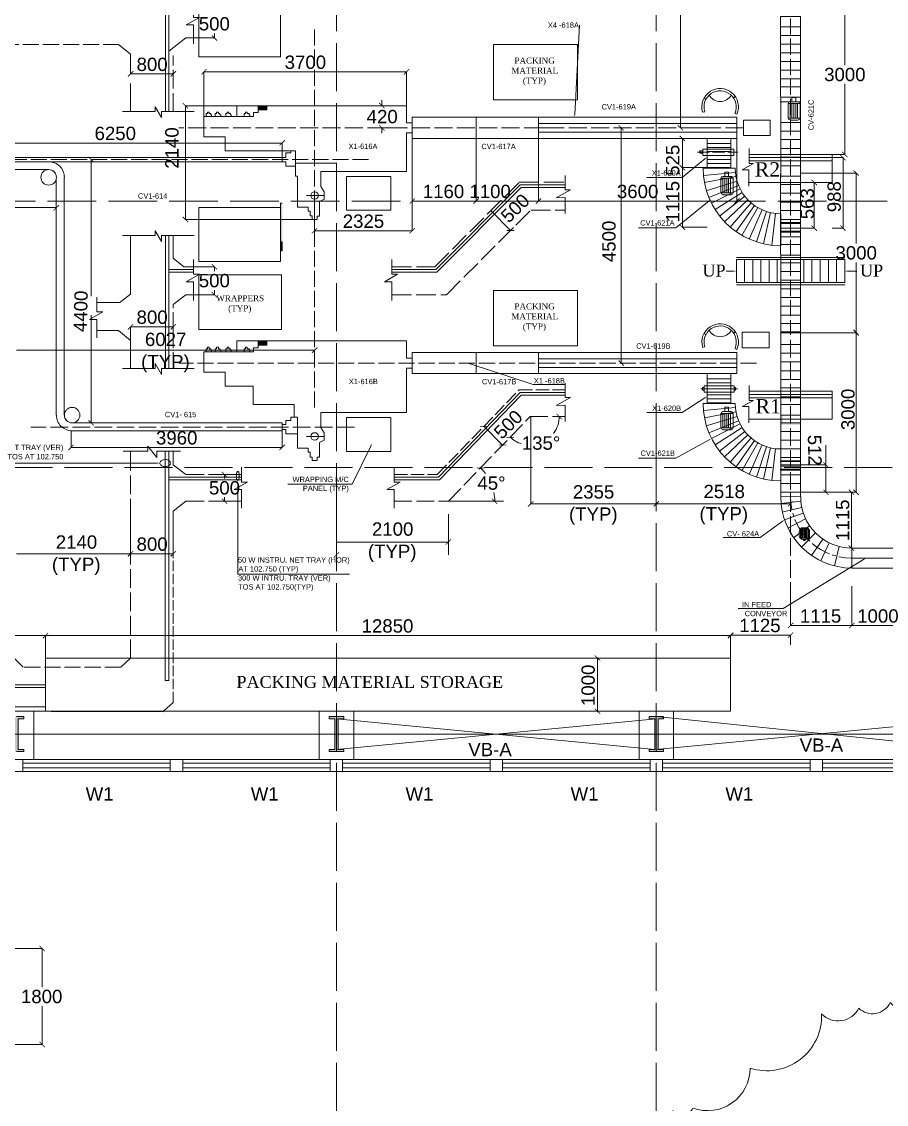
# Model space of a CAD drawing. Header units: inches. Extents: x 2602 to 127694, y 109 to 91908.
# Drawn here: x 49403 to 65623, y 19728 to 40038 of the extents above; entities that cross this region are included whole.
import ezdxf

# ---------------------------------------------------------------- set-up
doc = ezdxf.new("R2010")
doc.units = ezdxf.units.IN
doc.header["$MEASUREMENT"] = 0
doc.linetypes.add('PDF_IMPORT', pattern=[1, 0.8, -0.2])
doc.layers.add('PDF_Geometry', color=7, linetype='Continuous')
doc.layers.add('PDF_Solid Fills', color=7, linetype='Continuous', true_color=0x724639)
doc.layers.add('PDF_Text', color=230, linetype='Continuous', true_color=0xff007f)
doc.styles.add('PDF Arial', font='arial.ttf')
doc.styles.add('PDF Times New Roman', font='times.ttf')

msp = doc.modelspace()

# ---------------------------------------------------------------- hatches: boundary and pattern name
at = {"layer": 'PDF_Solid Fills', "true_color": 0x00b8b8, "transparency": 33554559}
for points in [[(52972, 39789), (52963, 39780), (53064, 39678), (53074, 39691)], [(51503, 39104), (51493, 39117), (51391, 39015), (51404, 39005)], [(52192, 39015), (52205, 39005), (52303, 39104), (52293, 39117)], [(52877, 39143), (52867, 39153), (52769, 39051), (52779, 39042)], [(56567, 39051), (56581, 39042), (56679, 39143), (56669, 39153)], [(52520, 38408), (52530, 38418), (52431, 38517), (52418, 38507)], [(56118, 38517), (56105, 38507), (56207, 38408), (56216, 38418)], [(56207, 37992), (56216, 38002), (56118, 38100), (56105, 38090)], [(60694, 37992), (60704, 38002), (60605, 38100), (60595, 38090)], [(61717, 38100), (61704, 38090), (61806, 37992), (61816, 38002)], [(54235, 37720), (54245, 37710), (54347, 37808), (54334, 37818)], [(61842, 37792), (61852, 37802), (61750, 37903), (61740, 37890)], [(64801, 37602), (64787, 37592), (64889, 37493), (64899, 37503)], [(50755, 37395), (50765, 37405), (50666, 37506), (50653, 37497)], [(64853, 37431), (64863, 37441), (64765, 37542), (64755, 37533)], [(61740, 37342), (61839, 37244), (61840, 37245), (61842, 37244), (61852, 37254), (61750, 37352)], [(65099, 37146), (65112, 37155), (65011, 37254), (65001, 37244)], [(64315, 36965), (64325, 36978), (64223, 37077), (64213, 37067)], [(49997, 36503), (50007, 36493), (50109, 36591), (50099, 36601)], [(56784, 36719), (56774, 36729), (56676, 36631), (56685, 36617)], [(57883, 36617), (57984, 36719), (57971, 36729), (57873, 36631)], [(59054, 36617), (59152, 36719), (59142, 36729), (59041, 36631)], [(62764, 36631), (62773, 36617), (62875, 36719), (62862, 36729)], [(52431, 36385), (52418, 36371), (52520, 36273), (52530, 36283)], [(54954, 36162), (54944, 36171), (54842, 36073), (54855, 36063)], [(56676, 36073), (56685, 36063), (56784, 36162), (56774, 36171)], [(61750, 36237), (61740, 36227), (61839, 36129), (61852, 36139)], [(64223, 36221), (64213, 36211), (64315, 36109), (64325, 36122)], [(64765, 36221), (64755, 36211), (64853, 36109), (64863, 36122)], [(58503, 36129), (58503, 36112), (58644, 36112), (58644, 36129)], [(54291, 35906), (54261, 35906), (54261, 35742), (54291, 35742)], [(53064, 35384), (53074, 35397), (52972, 35496), (52963, 35486)], [(52972, 34971), (52963, 34961), (53064, 34859), (53074, 34869)], [(51503, 34361), (51493, 34371), (51391, 34269), (51404, 34259)], [(52192, 34269), (52205, 34259), (52303, 34361), (52293, 34371)], [(65099, 34154), (65112, 34164), (65011, 34266), (65001, 34256)], [(65011, 34256), (65001, 34246), (65099, 34144), (65112, 34154)], [(54842, 33829), (54855, 33820), (54954, 33918), (54944, 33931)], [(60605, 33688), (60595, 33678), (60694, 33580), (60704, 33590)], [(50666, 32566), (50653, 32553), (50755, 32455), (50765, 32465)], [(59529, 32576), (59539, 32586), (59441, 32685), (59431, 32675)], [(58142, 32442), (58142, 32455), (58001, 32455), (58001, 32439)], [(50384, 32097), (50374, 32107), (50276, 32009), (50286, 31996)], [(54235, 32009), (54245, 31996), (54347, 32097), (54334, 32107)], [(58355, 32101), (58355, 32088), (58496, 32088), (58496, 32101)], [(58637, 32235), (58637, 32248), (58496, 32248), (58496, 32232)], [(64535, 31668), (64545, 31678), (64446, 31779), (64436, 31766)], [(53251, 31487), (53261, 31500), (53163, 31599), (53153, 31589)], [(58080, 31661), (58080, 31674), (57939, 31671), (57939, 31658)], [(53163, 31097), (53153, 31087), (53251, 30989), (53261, 30999)], [(58230, 31097), (58221, 31087), (58319, 30989), (58329, 30999)], [(64446, 31264), (64436, 31254), (64535, 31156), (64545, 31166)], [(65014, 31156), (65024, 31166), (64925, 31264), (64912, 31254)], [(65011, 31264), (65001, 31254), (65099, 31156), (65112, 31166)], [(59008, 31038), (58998, 31048), (58896, 30949), (58909, 30936)], [(61353, 31048), (61251, 30949), (61265, 30936), (61363, 31038)], [(63771, 30949), (63780, 30936), (63882, 31038), (63872, 31048)], [(57351, 30234), (57364, 30224), (57463, 30323), (57453, 30333)], [(51493, 30113), (51391, 30015), (51393, 30013), (51391, 30011), (51404, 30001), (51503, 30103)], [(52192, 30015), (52205, 30001), (52303, 30103), (52293, 30113)], [(55364, 30080), (55354, 30090), (55252, 29992), (55262, 29982)], [(64925, 30218), (64912, 30205), (65014, 30106), (65024, 30116)], [(63882, 28755), (63872, 28765), (63771, 28666), (63780, 28657)], [(65020, 28765), (64922, 28666), (64932, 28657), (65030, 28755)], [(49896, 28578), (49797, 28479), (49807, 28466), (49905, 28568)], [(62757, 28578), (62747, 28588), (62646, 28486), (62655, 28476)], [(62646, 28479), (62655, 28466), (62757, 28568), (62747, 28578)], [(63771, 28486), (63780, 28476), (63882, 28578), (63872, 28588)], [(60251, 28046), (60261, 28056), (60159, 28155), (60149, 28145)], [(60159, 27154), (60149, 27144), (60251, 27046), (60261, 27056)], [(49833, 22595), (49843, 22605), (49745, 22703), (49735, 22693)], [(49745, 20906), (49735, 20896), (49833, 20794), (49843, 20804)]]:
    msp.add_hatch(color=132, dxfattribs=at).paths.add_polyline_path(points)
at = {"layer": 'PDF_Solid Fills', "true_color": 0x940025, "transparency": 33554559}
for points in [[(54002, 38461), (53838, 38461), (53838, 38382), (54002, 38382)], [(54002, 34049), (53838, 34049), (53838, 33970), (54002, 33970)]]:
    msp.add_hatch(color=244, dxfattribs=at).paths.add_polyline_path(points)
at = {"layer": 'PDF_Solid Fills', "true_color": 0x5bb8b8, "transparency": 33554559}
msp.add_hatch(color=123, dxfattribs=at).paths.add_polyline_path([(54291, 36631), (54261, 36631), (54261, 35906), (54291, 35906)])
at = {"layer": 'PDF_Solid Fills', "true_color": 0xb85b72, "transparency": 33554559}
for points in [[(64010, 36270), (63639, 36270), (63639, 36250), (64010, 36250)], [(64010, 36109), (63639, 36109), (63639, 36089), (64010, 36089)], [(64013, 34220), (63643, 34220), (63643, 34200), (64013, 34200)], [(63675, 32514), (63675, 32652), (63639, 32652), (63639, 32481), (64010, 32481), (64010, 32514)], [(64013, 31802), (63639, 31802), (63639, 31786), (64013, 31786)], [(64013, 31641), (63639, 31641), (63639, 31622), (64013, 31622)]]:
    msp.add_hatch(color=13, dxfattribs=at).paths.add_polyline_path(points)
at = {"layer": 'PDF_Solid Fills', "transparency": 33554559}
for points in [[(49446, 27003), (49174, 27003), (49174, 26961), (49279, 26961), (49279, 26387), (49174, 26387), (49174, 26344), (49446, 26344), (49446, 26387), (49338, 26387), (49338, 26961), (49446, 26961)], [(55446, 27003), (55173, 27003), (55173, 26961), (55278, 26961), (55278, 26387), (55173, 26387), (55173, 26344), (55446, 26344), (55446, 26387), (55341, 26387), (55341, 26961), (55446, 26961)], [(61445, 27003), (61173, 27003), (61173, 26961), (61281, 26961), (61281, 26387), (61173, 26387), (61173, 26344), (61445, 26344), (61445, 26387), (61340, 26387), (61340, 26961), (61445, 26961)]]:
    msp.add_hatch(color=256, dxfattribs=at).paths.add_polyline_path(points)

# ---------------------------------------------------------------- linework, layer by layer
at = {"layer": 'PDF_Geometry', "color": 30, "linetype": 'PDF_IMPORT', "lineweight": 0, "ltscale": 1125.093782, "true_color": 0xff7f00}
for points in [[(55308, 17356), (55308, 78521)], [(61307, 17356), (61307, 78521)], [(11954, 31674), (103310, 31674)], [(11954, 26675), (103310, 26675)]]:
    msp.add_lwpolyline(points, dxfattribs=at)
at = {"layer": 'PDF_Geometry', "linetype": 'PDF_IMPORT', "lineweight": 0, "ltscale": 377.218032}
for points in [[(63826, 68379), (63826, 46133), (63826, 34164)], [(54898, 32799), (54898, 39898)], [(47163, 39612), (51217, 39612)], [(55911, 37451), (47816, 37451)], [(52247, 33534), (52247, 34731)], [(63187, 33633), (52352, 33633)], [(51263, 27932), (49430, 27932)]]:
    msp.add_lwpolyline(points, dxfattribs=at)
at = {"layer": 'PDF_Geometry', "color": 132, "lineweight": 0, "true_color": 0x00b8b8}
for points in [[(64843, 41869), (64843, 40547), (64604, 40547), (64843, 40547), (64843, 39225)], [(62232, 38048), (61760, 38048), (61760, 40619)], [(52625, 39734), (53018, 39734), (53018, 39819)], [(52625, 39734), (52625, 39734)], [(53018, 39734), (53018, 39734)], [(52247, 38878), (52247, 39061), (51447, 39061), (51447, 39429)], [(51447, 39429), (51447, 39429)], [(51447, 39061), (51447, 39061)], [(52821, 38258), (52821, 39097), (56623, 39097), (56623, 38258)], [(56623, 39097), (56623, 39097)], [(52247, 38878), (52247, 38878)], [(64604, 37546), (64843, 37546), (64843, 38871)], [(54898, 38461), (52474, 38461), (52474, 37218), (52474, 36329), (54898, 36329)], [(56623, 38461), (56161, 38461), (56161, 38563)], [(56623, 38461), (56623, 38461)], [(63817, 38500), (63817, 38228)], [(63853, 38500), (63853, 38228)], [(63889, 38500), (63889, 38228)], [(63922, 38500), (63922, 38228)], [(63958, 38500), (63958, 38228)], [(52821, 38258), (52821, 38258)], [(56623, 38258), (56623, 38258)], [(63967, 38192), (63817, 38192)], [(56623, 38048), (56161, 38048), (56161, 37946)], [(56161, 38048), (56161, 38048)], [(56623, 38048), (56623, 38048)], [(60651, 38048), (60651, 38048)], [(60651, 38048), (60651, 35663), (60651, 33633)], [(56731, 37848), (56731, 36673), (57929, 36673), (57929, 37848), (57929, 36673), (59096, 36673), (59096, 37848), (59096, 36673), (62819, 36673), (62819, 37848)], [(56731, 37848), (56731, 37848)], [(57929, 37848), (57929, 37848)], [(57929, 37848), (57929, 37848)], [(59096, 37848), (59096, 37848)], [(59096, 37848), (59096, 37848)], [(62262, 36185), (61796, 36185), (61796, 36562), (61796, 37300), (62262, 37300), (61796, 37300), (61796, 37395), (61796, 37848), (62262, 37848)], [(62819, 37848), (62819, 37848)], [(54291, 37490), (54291, 37762), (48029, 37762), (48029, 37520)], [(50709, 34889), (50709, 36909), (50709, 37451)], [(54291, 37490), (54291, 37490)], [(64604, 37546), (64604, 37546)], [(64604, 37487), (64810, 37487), (64810, 36650), (64810, 36165), (64604, 36165)], [(64013, 37198), (65056, 37198), (65056, 35876)], [(64013, 37198), (64013, 37198)], [(50053, 37093), (50053, 36545)], [(50053, 37093), (50053, 37093)], [(62557, 37100), (62557, 36827)], [(62593, 37100), (62593, 36827)], [(62629, 37100), (62629, 36827)], [(62665, 37100), (62665, 36827)], [(62701, 37100), (62701, 36827)], [(63826, 36165), (64269, 36165), (64269, 36417), (64269, 37021), (63826, 37021)], [(62711, 36791), (62557, 36791)], [(56731, 36673), (56731, 36116), (54898, 36116), (54898, 36673)], [(54898, 36673), (54898, 36673)], [(56731, 36673), (56731, 36673)], [(57929, 36673), (57929, 36673)], [(59096, 36673), (59096, 36673)], [(59096, 36673), (59096, 36673)], [(47970, 36549), (50053, 36549)], [(50053, 36549), (50053, 36549)], [(58575, 36122), (58201, 36493)], [(58631, 36178), (58572, 36122)], [(54898, 36116), (54898, 36116)], [(52625, 35440), (53018, 35440), (53018, 35355)], [(52625, 35440), (52625, 35440)], [(63643, 31212), (64492, 31212), (65056, 31212), (65056, 32534), (65056, 34210), (64013, 34200), (65056, 34200), (65056, 35522)], [(52625, 34915), (53018, 34915), (53018, 35000)], [(52625, 34915), (52625, 34915)], [(53018, 34915), (53018, 34915)], [(50709, 32511), (50709, 34531)], [(52247, 34134), (52247, 34315), (51447, 34315), (51447, 34059)], [(51447, 34315), (51447, 34315)], [(52247, 34131), (52247, 34131)], [(54898, 34174), (54898, 34174)], [(64013, 34200), (64013, 34200)], [(65056, 34200), (65056, 34200)], [(51447, 34059), (51447, 34059)], [(54898, 33875), (49308, 33875)], [(60651, 33633), (60651, 33633)], [(50709, 32511), (50709, 32511)], [(58942, 32632), (58942, 32632)], [(58942, 32632), (58942, 32632)], [(58942, 32632), (58942, 32632)], [(58952, 32632), (58952, 30992), (61307, 30992), (61307, 32363)], [(59598, 32632), (59598, 32632)], [(62557, 32688), (62557, 32416)], [(62593, 32688), (62593, 32416)], [(62629, 32688), (62629, 32416)], [(62665, 32688), (62665, 32416)], [(62701, 32688), (62701, 32416)], [(54291, 32229), (54291, 32052), (50332, 32052), (50332, 32363)], [(50332, 32363), (50332, 32363)], [(58070, 32448), (58424, 32094)], [(62711, 32380), (62557, 32380)], [(54291, 32229), (54291, 32229)], [(64489, 32091), (64489, 31287), (64489, 31212)], [(50332, 32052), (50332, 32052)], [(58949, 32088), (58949, 32088)], [(63643, 31723), (64492, 31723)], [(53527, 31543), (53205, 31543), (53205, 31471)], [(53527, 31543), (53527, 31543)], [(53527, 31044), (53205, 31044), (53205, 31117)], [(58244, 31271), (58244, 31271)], [(63826, 31212), (63826, 30992), (61307, 30992), (61307, 31212)], [(64968, 31212), (64013, 31212)], [(64974, 30162), (64968, 30162), (64968, 30510), (64968, 31212), (64974, 31212)], [(53205, 31044), (53205, 31044)], [(53527, 31044), (53527, 31044)], [(55308, 31044), (55308, 30277), (57407, 30277)], [(57407, 31044), (57407, 31044)], [(57407, 31044), (57407, 31044)], [(58444, 31044), (58444, 31044)], [(51447, 30808), (51447, 30057), (52247, 30057), (52247, 30808)], [(51447, 30808), (51447, 30808)], [(52247, 30808), (52247, 30808)], [(57407, 30802), (57407, 30034)], [(51447, 30057), (49308, 30057)], [(51447, 30057), (51447, 30057)], [(52247, 30057), (52247, 30057)], [(64974, 29450), (64974, 28712), (65975, 28712), (65975, 29450)], [(64974, 29450), (64974, 29450)], [(63826, 29191), (63826, 28712), (64974, 28712), (64974, 29191)], [(63826, 29191), (63826, 29191)], [(64974, 29191), (64974, 29191)], [(64974, 28712), (64974, 28712)], [(49850, 28230), (49850, 28522), (37651, 28522), (37651, 28230)], [(62701, 28099), (62701, 28522), (49850, 28522), (49850, 28099)], [(49850, 28522), (49850, 28522)], [(62701, 28345), (62701, 28532), (63826, 28532), (63826, 28345)], [(63826, 28532), (63826, 28532)], [(62701, 28345), (62701, 28345)], [(63826, 28345), (63826, 28345)], [(49850, 28230), (49850, 28230)], [(49850, 28099), (49850, 28099)], [(60759, 28099), (60205, 28099), (60205, 27423), (60205, 27102), (60759, 27102)], [(62701, 28099), (62701, 28099)], [(60586, 27102), (17435, 27102), (17435, 27200)], [(60586, 27102), (60586, 27102)], [(47908, 22651), (49787, 22651), (49787, 21926)], [(38359, 20850), (38359, 19856), (47908, 19856), (47908, 20850), (49787, 20850), (49787, 21571)], [(49787, 20850), (49787, 20850)]]:
    msp.add_lwpolyline(points, dxfattribs=at)
at = {"layer": 'PDF_Geometry', "color": 4, "lineweight": 0}
for points in [[(52103, 38353), (52103, 40846)], [(52162, 38353), (52162, 40846)], [(51070, 39612), (51217, 39612)], [(52625, 39734), (52480, 39734)], [(51447, 38353), (51447, 38878)], [(51293, 38353), (51910, 38353), (51910, 38441), (52024, 38241), (52024, 38353), (52641, 38353)], [(62790, 37211), (62190, 37155)], [(62800, 37132), (62209, 37018)], [(62823, 37044), (62245, 36867)], [(62849, 36965), (62295, 36739)], [(62878, 36903), (62344, 36631)], [(62918, 36834), (62409, 36513)], [(62967, 36762), (62495, 36391)], [(63023, 36699), (62586, 36286)], [(63085, 36640), (62695, 36185)], [(63147, 36591), (62803, 36099)], [(63213, 36549), (62915, 36027)], [(63295, 36509), (63052, 35958)], [(63374, 36476), (63187, 35906)], [(63449, 36457), (63318, 35870)], [(63541, 36440), (63472, 35843)], [(51293, 36024), (51910, 36024), (51910, 36112), (52024, 35912), (52024, 36024), (52641, 36024)], [(51447, 34928), (51447, 36024)], [(52103, 33534), (52103, 36024)], [(52162, 33534), (52162, 36024)], [(52625, 35391), (52162, 35391)], [(52625, 35342), (52162, 35342)], [(52625, 35440), (52448, 35440)], [(52625, 34915), (52480, 34915)], [(51070, 34243), (51217, 34243)], [(51447, 33534), (51447, 34059)], [(51293, 33534), (51910, 33534), (51910, 33623), (52024, 33419), (52024, 33534), (52641, 33534)], [(62140, 33150), (62832, 33150)], [(62790, 32799), (62190, 32744)], [(62800, 32717), (62209, 32606)], [(62823, 32629), (62245, 32455)], [(62849, 32553), (62295, 32324)], [(62878, 32491), (62344, 32219)], [(62918, 32422), (62409, 32101)], [(62967, 32350), (62495, 31979)], [(63023, 32288), (62586, 31874)], [(63085, 32229), (62695, 31773)], [(63147, 32179), (62803, 31687)], [(63213, 32137), (62915, 31615)], [(63295, 32097), (63052, 31546)], [(63374, 32065), (63187, 31494)], [(63449, 32045), (63318, 31458)], [(63541, 32029), (63472, 31432)]]:
    msp.add_lwpolyline(points, dxfattribs=at)
at = {"layer": 'PDF_Geometry', "lineweight": 0}
for points in [[(52625, 40393), (52625, 40117), (52736, 40117), (52490, 39976), (52625, 39976), (52625, 39625)], [(51217, 39612), (51447, 39429)], [(52480, 39734), (52162, 39484)], [(59096, 38048), (59283, 38048)], [(62262, 37752), (62708, 37752)], [(62262, 37677), (62708, 37677)], [(62262, 37602), (62708, 37602)], [(62262, 37526), (62708, 37526)], [(62262, 37451), (62708, 37451)], [(62262, 37375), (62708, 37375)], [(62262, 37300), (62708, 37300)], [(56344, 35391), (57174, 35391), (58755, 36978), (59598, 36978)], [(59598, 36437), (59598, 36739), (59431, 36732), (59697, 36883), (59598, 36883), (59598, 37155)], [(55075, 36775), (54747, 36775)], [(56344, 35342), (57194, 35342), (58775, 36929), (59598, 36929)], [(52448, 35440), (52247, 35601), (52247, 36024)], [(52625, 35574), (52625, 35299), (52736, 35299), (52490, 35158), (52625, 35158), (52625, 34807)], [(56344, 35574), (56344, 35299), (56456, 35299), (56210, 35158), (56344, 35158), (56344, 34807)], [(50811, 34872), (50811, 34597), (50926, 34597), (50676, 34453), (50811, 34453), (50811, 34105)], [(50811, 34767), (51247, 34767), (51447, 34928)], [(52480, 34915), (52247, 34731)], [(50811, 34243), (51217, 34243), (51447, 34059)], [(59096, 33633), (59283, 33633)], [(62262, 33341), (62708, 33341)], [(59598, 32540), (59598, 32842), (59431, 32835), (59697, 32986), (59598, 32986), (59598, 33259)], [(62262, 33265), (62708, 33265)], [(56390, 31494), (57220, 31494), (58755, 33081), (59598, 33081)], [(56390, 31445), (57240, 31445), (58775, 33032), (59598, 33032)], [(62262, 33039), (62708, 33039)], [(62262, 32960), (62708, 32960)], [(62262, 32885), (62708, 32885)], [(55075, 32255), (54747, 32255)], [(51306, 31979), (51772, 31979), (51772, 32078), (51939, 31861), (51939, 31979), (52385, 31979)], [(52162, 31979), (52162, 27676), (52097, 27676), (52097, 31979)], [(52480, 31543), (52247, 31727), (52247, 31979)], [(52162, 31494), (53527, 31494)], [(53527, 31678), (53527, 31402), (53638, 31402), (53389, 31261), (53527, 31261), (53527, 30910)], [(56390, 31678), (56390, 31402), (56505, 31402), (56256, 31261), (56390, 31261), (56390, 30910)], [(52162, 31445), (53527, 31445)], [(63826, 31123), (63833, 31005), (63853, 30884), (63853, 30880)], [(52480, 31044), (52247, 30858)], [(63869, 30818), (63882, 30769), (63885, 30759)], [(63908, 30700), (63925, 30657), (63981, 30549), (64046, 30448), (64102, 30382)], [(64161, 30523), (64010, 30523), (64010, 30346), (64161, 30346)], [(64030, 30346), (64030, 30523)], [(64049, 30346), (64049, 30523)], [(64072, 30346), (64072, 30523)], [(64092, 30346), (64092, 30523)], [(64112, 30346), (64112, 30523)], [(64131, 30346), (64131, 30523)], [(64154, 30346), (64154, 30523)], [(64174, 30362), (64174, 30507)], [(64181, 30395), (64181, 30474)], [(52064, 27092), (37310, 27138), (37310, 28394), (37811, 28394), (38107, 28702), (38107, 30277)], [(64141, 30333), (64187, 30290)], [(64233, 30247), (64299, 30195), (64400, 30129), (64509, 30074), (64555, 30057)], [(64610, 30034), (64620, 30031), (64673, 30018)], [(64732, 30001), (64738, 29998), (64856, 29982), (64978, 29975)], [(38107, 28702), (38103, 27135), (38103, 27600), (49850, 27600), (49850, 27102)], [(49430, 27932), (48957, 28401), (48423, 28401)], [(51447, 28099), (51263, 27932)], [(49850, 27548), (38103, 27548)], [(52247, 27269), (52064, 27102)], [(49850, 27187), (38103, 27187)], [(65106, 21532), (65106, 21532)], [(64407, 21424), (64407, 21424)], [(63069, 20407), (63069, 20407)]]:
    msp.add_lwpolyline(points, dxfattribs=at)
at = {"layer": 'PDF_Geometry', "color": 123, "lineweight": 0, "true_color": 0x5bb8b8}
for points in [[(54261, 39743), (54261, 40386), (52726, 40386), (52726, 39376), (54261, 39376)], [(49797, 37411), (54291, 37411)], [(49797, 37411), (54291, 37411)], [(55495, 37132), (56331, 37132), (56331, 36499), (55495, 36499)], [(54261, 35906), (54261, 36549), (52726, 36549), (52726, 35538), (54261, 35538)], [(52726, 35286), (54275, 35286), (54275, 34262), (52726, 34262)], [(55495, 32612), (56331, 32612), (56331, 31976), (55495, 31976)]]:
    msp.add_lwpolyline(points, close=True, dxfattribs=at)
at = {"layer": 'PDF_Geometry', "color": 224, "lineweight": 0, "true_color": 0x940070}
for points in [[(63643, 37123), (63639, 40134), (64013, 40134), (64013, 37132)], [(63049, 37661), (63049, 37378), (63134, 37378), (62921, 37260), (63042, 37260), (63042, 36952)], [(63049, 37546), (64604, 37546), (64604, 37021), (63033, 37021)], [(64604, 37487), (63049, 37487)], [(64604, 37428), (63049, 37428)], [(63643, 34164), (63639, 37172)], [(64013, 31133), (64013, 34170), (64013, 37172)], [(62810, 35614), (64843, 35614)], [(62964, 35574), (62964, 35145)], [(63118, 35574), (63118, 35145)], [(63269, 35574), (63269, 35145)], [(63423, 35574), (63423, 35145)], [(63577, 35574), (63577, 35145)], [(64072, 35574), (64072, 35145)], [(64227, 35574), (64227, 35145)], [(64381, 35574), (64381, 35145)], [(64535, 35574), (64535, 35145)], [(64689, 35574), (64689, 35145)], [(62810, 35102), (64843, 35102)], [(63643, 31123), (63643, 34170)], [(63049, 33216), (63049, 32934), (63134, 32934), (62921, 32819), (63042, 32819), (63042, 32511)], [(63049, 33104), (64604, 33104), (64604, 32580), (63036, 32580)], [(64604, 33042), (63049, 33042)], [(64604, 32983), (63049, 32983)]]:
    msp.add_lwpolyline(points, dxfattribs=at)
at = {"layer": 'PDF_Geometry', "color": 230, "lineweight": 0, "true_color": 0xff007f}
for points in [[(59779, 38297), (59867, 39973)], [(64013, 38536), (63630, 38536)], [(62219, 37464), (61793, 37116), (61130, 37116)], [(61793, 37185), (61793, 37185)], [(62298, 36680), (61671, 36168), (60973, 36168)], [(62757, 35358), (62619, 35358)], [(64892, 35358), (65060, 35358), (65070, 35358)], [(57817, 33619), (59001, 33232), (59585, 33232)], [(62219, 32980), (61793, 32704), (61130, 32704)], [(61793, 32704), (61793, 32704)], [(54291, 32363), (54291, 32229)], [(62298, 32196), (61671, 31848), (60973, 31848)], [(55951, 32078), (55600, 31363), (54399, 31363)], [(51946, 31756), (48564, 31756)], [(61671, 31848), (61671, 31848)], [(53458, 31386), (53458, 29673), (55554, 29673)], [(55600, 31363), (55600, 31363)], [(57407, 31044), (58444, 31044)], [(63669, 30664), (63256, 30359), (63252, 30359), (62560, 30359)], [(65197, 29949), (63685, 29027), (62846, 29027)], [(53458, 29673), (53458, 29673)], [(63685, 29027), (63685, 29027)]]:
    msp.add_lwpolyline(points, dxfattribs=at)
at = {"layer": 'PDF_Geometry', "color": 242, "lineweight": 0, "true_color": 0xdd0037}
for points in [[(64010, 39944), (63643, 39944)], [(64010, 39780), (63643, 39780)], [(64010, 39616), (63643, 39616)], [(64010, 39452), (63643, 39452)], [(64010, 39291), (63643, 39291)], [(64010, 39127), (63643, 39127)], [(64010, 38818), (63639, 38818)], [(64010, 38963), (63643, 38963)], [(64013, 38622), (63639, 38622)], [(64010, 38149), (63639, 38149)], [(64013, 38149), (63643, 38149)], [(64013, 37985), (63643, 37985)], [(64013, 37825), (63643, 37825)], [(54455, 37615), (54455, 37579), (54357, 37579), (54357, 37506)], [(64013, 37661), (63643, 37661)], [(54357, 37490), (54291, 37490)], [(54540, 37329), (54370, 37329), (54357, 37329), (54357, 37411), (54291, 37411)], [(64013, 37497), (63643, 37497)], [(64013, 37336), (63643, 37336)], [(50053, 37093), (50053, 36116)], [(50201, 37116), (50201, 36116)], [(64010, 36982), (63643, 36982)], [(64010, 36818), (63643, 36818)], [(64010, 36654), (63643, 36654)], [(50053, 33068), (50053, 36555)], [(50201, 33068), (50201, 36555)], [(64010, 36493), (63643, 36493)], [(64010, 36270), (63639, 36270)], [(64010, 36250), (63639, 36250)], [(64010, 36329), (63643, 36329)], [(64010, 36165), (63643, 36165)], [(64010, 36109), (63639, 36109)], [(64010, 36089), (63639, 36089)], [(64010, 36004), (63643, 36004)], [(64010, 35856), (63639, 35856)], [(64013, 35660), (63639, 35660)], [(64010, 35351), (63639, 35351)], [(64010, 35515), (63643, 35515)], [(64010, 35187), (63639, 35187)], [(64013, 35187), (63643, 35187)], [(64013, 35027), (63643, 35027)], [(64013, 34863), (63643, 34863)], [(64013, 34699), (63643, 34699)], [(64013, 34535), (63643, 34535)], [(64013, 34374), (63643, 34374)], [(64013, 34220), (63643, 34220)], [(64013, 34210), (63643, 34210)], [(64013, 34200), (63643, 34200)], [(64013, 33980), (63643, 33980)], [(64013, 33820), (63643, 33820)], [(64013, 33656), (63643, 33656)], [(64013, 33491), (63643, 33491)], [(64013, 33327), (63643, 33327)], [(50053, 32655), (50053, 33154)], [(50201, 32655), (50201, 33154)], [(64013, 33167), (63643, 33167)], [(64013, 33003), (63643, 33003)], [(64013, 32858), (63639, 32858)], [(64013, 32658), (63643, 32658)], [(64013, 32514), (63643, 32514)], [(54291, 32484), (54291, 32389)], [(64010, 32350), (63643, 32350)], [(64010, 32189), (63643, 32189), (64013, 32189)], [(64013, 32025), (63643, 32025)], [(64010, 31802), (63639, 31802)], [(64010, 31786), (63639, 31786)], [(64013, 31861), (63643, 31861)], [(64013, 31701), (63643, 31701)], [(64010, 31641), (63639, 31641)], [(64010, 31622), (63639, 31622)], [(64013, 31537), (63643, 31537)], [(64013, 31373), (63643, 31373)], [(64013, 31212), (63643, 31212)], [(62701, 27102), (50476, 27102), (49850, 27102), (49850, 28099), (62701, 28099)], [(61632, 27102), (62701, 27102), (62701, 28099), (50476, 28099)]]:
    msp.add_lwpolyline(points, dxfattribs=at)
at = {"layer": 'PDF_Geometry', "color": 172, "lineweight": 0, "true_color": 0x0000b8}
for points in [[(58257, 39609), (59828, 39609), (59828, 38572), (58257, 38572)], [(58257, 34994), (59828, 34994), (59828, 33957), (58257, 33957)]]:
    msp.add_lwpolyline(points, close=True, dxfattribs=at)
at = {"layer": 'PDF_Geometry', "linetype": 'PDF_IMPORT', "lineweight": 0, "ltscale": 432.980698}
msp.add_lwpolyline([(52247, 38353), (52247, 39402)], dxfattribs=at)
at = {"layer": 'PDF_Geometry', "color": 13, "lineweight": 0, "true_color": 0xb85b72}
for points in [[(64013, 39192), (64013, 39228)], [(62941, 38192), (63443, 38192), (63443, 37900), (62941, 37900)], [(62127, 37618), (62180, 37618), (62180, 37569), (62127, 37569)], [(62180, 37647), (62764, 37647), (62764, 37529), (62180, 37529)], [(63639, 36270), (64010, 36270), (64010, 36250), (63639, 36250)], [(64013, 36234), (64013, 36267)], [(63639, 36109), (64010, 36109), (64010, 36089), (63639, 36089)], [(62921, 34216), (63426, 34216), (63426, 33921), (62921, 33921)], [(63643, 34220), (64013, 34220), (64013, 34200), (63643, 34200)], [(62176, 33177), (62203, 33177), (62203, 33124), (62176, 33124)], [(62203, 33206), (62770, 33206), (62770, 33085), (62203, 33085)], [(62796, 33177), (62770, 33177), (62770, 33124), (62796, 33124)], [(64013, 33232), (64013, 33265)], [(63639, 31802), (64013, 31802), (64013, 31786), (63639, 31786)], [(63639, 31641), (64013, 31641), (64013, 31622), (63639, 31622)]]:
    msp.add_lwpolyline(points, close=True, dxfattribs=at)
for points in [[(62784, 38319, 1.433189), (62216, 38349), (62176, 38340, -1.433196), (62820, 38303)], [(62183, 37290), (62787, 37290, 0.414213), (63643, 36434), (63643, 35834, -0.414213), (62186, 37292)], [(62784, 33907, 1.433189), (62216, 33938), (62176, 33924)], [(62183, 32878), (62787, 32878, 0.414213), (63643, 32022), (63643, 31422, -0.414213), (62186, 32880)]]:
    msp.add_lwpolyline(points, format="xyb", dxfattribs=at)
at = {"layer": 'PDF_Geometry', "color": 132, "lineweight": 0, "true_color": 0x00b8b8}
for points in [[(63849, 38536), (63925, 38536), (63925, 38602), (63925, 38615), (63849, 38615), (63849, 38602)], [(64004, 38228), (63780, 38228), (63780, 38500), (64004, 38500)], [(62593, 37136), (62665, 37136), (62665, 37201), (62665, 37218), (62593, 37218), (62593, 37201)], [(62747, 36827), (62521, 36827), (62521, 37100), (62747, 37100)], [(54261, 35906), (54291, 35906), (54291, 35742), (54261, 35742)], [(62593, 32724), (62665, 32724), (62665, 32790), (62665, 32806), (62593, 32806), (62593, 32790)], [(62747, 32416), (62521, 32416), (62521, 32688), (62747, 32688)]]:
    msp.add_lwpolyline(points, close=True, dxfattribs=at)
at = {"layer": 'PDF_Geometry', "color": 244, "lineweight": 0, "true_color": 0x940025}
for points in [[(56623, 38139), (56623, 38461), (53438, 38461), (53438, 38258), (53753, 38258), (53753, 38333), (53838, 38333), (53838, 38382), (54002, 38382), (54002, 38461)], [(53838, 38382), (53838, 38461)], [(53438, 38258), (52821, 38258), (52821, 37877), (53218, 37877), (53218, 37615), (54540, 37615), (54540, 37467), (54540, 37382), (55314, 37382)], [(52864, 38258), (52864, 38313), (52887, 38313), (52887, 38343), (52920, 38343), (52920, 38313), (52949, 38313), (52949, 38290), (52966, 38290), (52966, 38258)], [(53035, 38258), (53035, 38313), (53058, 38313), (53058, 38343), (53094, 38343), (53094, 38313), (53123, 38313), (53123, 38290), (53140, 38290), (53140, 38258)], [(53231, 38258), (53231, 38313), (53258, 38313), (53258, 38343), (53291, 38343), (53291, 38313), (53320, 38313), (53320, 38290), (53336, 38290), (53336, 38258)], [(53579, 38258), (53579, 38313), (53602, 38313), (53602, 38343), (53635, 38343), (53635, 38313), (53668, 38313), (53668, 38290), (53681, 38290), (53681, 38258)], [(54540, 37382), (54540, 37139), (54580, 37139), (54580, 36558), (54780, 36558), (54780, 36483), (54816, 36483), (54816, 36394), (54855, 36394), (54855, 36329), (54944, 36329), (54944, 36391), (54993, 36391), (54993, 36667), (55075, 36706), (55075, 36844), (55016, 36945), (55016, 37228), (56623, 37228), (56623, 37467), (56623, 37953), (56731, 37953), (56623, 37953)], [(52864, 33846), (52864, 33898), (52887, 33898), (52887, 33931), (52920, 33931), (52920, 33902), (52949, 33902), (52949, 33879), (52966, 33879), (52966, 33846)], [(53035, 33846), (53035, 33898), (53058, 33898), (53058, 33931), (53094, 33931), (53094, 33902), (53123, 33902), (53123, 33879), (53140, 33879), (53140, 33846)], [(53231, 33846), (53231, 33898), (53258, 33898), (53258, 33931), (53291, 33931), (53291, 33902), (53320, 33902), (53320, 33879), (53336, 33879), (53336, 33846)], [(56623, 33728), (56623, 34049), (53438, 34049), (53438, 33846), (53753, 33846), (53753, 33921), (53838, 33921), (53838, 33970), (54002, 33970), (54002, 34049)], [(53579, 33846), (53579, 33898), (53602, 33898), (53602, 33931), (53635, 33931), (53635, 33902), (53668, 33902), (53668, 33879), (53681, 33879), (53681, 33846)], [(53838, 33970), (53838, 34049)], [(53438, 33846), (52821, 33846), (52821, 33465), (53218, 33465), (53218, 33203), (53746, 33203), (53746, 32858), (54517, 32858), (54517, 32616), (54580, 32616), (54580, 32035), (54780, 32035), (54780, 31963), (54816, 31963), (54816, 31871), (54855, 31871), (54855, 31805), (54944, 31805), (54944, 31871), (54993, 31871), (54993, 32143), (55075, 32186), (55075, 32324), (55016, 32425), (55016, 32704), (56623, 32704), (56623, 33541), (56731, 33541), (56623, 33541)]]:
    msp.add_lwpolyline(points, dxfattribs=at)
at = {"layer": 'PDF_Geometry', "color": 132, "lineweight": 0, "true_color": 0x00b8b8}
for points in [[(63784, 38502, -0.414202), (63817, 38536), (63967, 38536, -0.414202), (64004, 38502)], [(62524, 37101, -0.414202), (62557, 37136), (62711, 37136, -0.414202), (62747, 37101)], [(62524, 32689, -0.414202), (62557, 32724), (62711, 32724, -0.414202), (62747, 32689)]]:
    msp.add_lwpolyline(points, format="xyb", dxfattribs=at)
at = {"layer": 'PDF_Geometry', "color": 102, "lineweight": 0, "true_color": 0x00dd37}
for points in [[(62262, 37848), (62819, 37848), (62819, 38244), (56731, 38244), (56731, 37848), (62819, 37848)], [(57929, 38244), (57929, 37848)], [(59096, 37848), (59096, 38244)], [(62819, 38130), (59096, 38130)], [(62819, 37966), (59096, 37966)], [(62262, 33436), (62819, 33436), (62819, 33833), (56731, 33833), (56731, 33436), (62819, 33436)], [(57929, 33833), (57929, 33436)], [(59096, 33436), (59096, 33833)], [(62819, 33715), (59096, 33715)], [(62819, 33551), (59096, 33551)]]:
    msp.add_lwpolyline(points, dxfattribs=at)
at = {"layer": 'PDF_Geometry', "color": 13, "lineweight": 0, "true_color": 0xb85b72}
for points in [[(62783, 38317), (62819, 38300)], [(62262, 37290), (62262, 37848)], [(62708, 37290), (62708, 37848)], [(64010, 36250), (64010, 36250), (64010, 36250)], [(64010, 36089), (64010, 36089), (64010, 36089)], [(64013, 34200), (64013, 34200), (64013, 34200)], [(62783, 33905), (62819, 33888)], [(62262, 32878), (62262, 33436)], [(62708, 32878), (62708, 33436)], [(63639, 32576), (63639, 32576), (63639, 32576)], [(64010, 32514), (63675, 32514)]]:
    msp.add_lwpolyline(points, dxfattribs=at)
at = {"layer": 'PDF_Geometry', "linetype": 'PDF_IMPORT', "lineweight": 0, "ltscale": 419.86007}
msp.add_lwpolyline([(62941, 38048), (52352, 38048)], dxfattribs=at)
at = {"layer": 'PDF_Geometry', "color": 244, "lineweight": 0, "true_color": 0x940025}
for points in [[(56623, 38139), (56731, 38139)], [(56623, 33728), (56731, 33728)]]:
    msp.add_lwpolyline(points, close=True, dxfattribs=at)
at = {"layer": 'PDF_Geometry', "linetype": 'PDF_IMPORT', "lineweight": 0, "ltscale": 285.373642}
msp.add_lwpolyline([(62078, 37592), (62839, 37592)], dxfattribs=at)
at = {"layer": 'PDF_Geometry', "color": 242, "lineweight": 0, "true_color": 0xdd0037}
for points in [[(50204, 37118, 0.414215), (49909, 37411), (48105, 37411), (48101, 37411), (48101, 37264), (48105, 37264), (49909, 37264, -0.414222), (50056, 37118)], [(54580, 32307), (54370, 32307), (54357, 32307), (54357, 32389), (54291, 32389), (54291, 32363), (50348, 32363, -0.414215), (50056, 32657)], [(54517, 32616), (54455, 32616), (54455, 32557), (54357, 32557), (54357, 32484), (54291, 32484), (54291, 32511), (50348, 32511, -0.414222), (50204, 32657)]]:
    msp.add_lwpolyline(points, format="xyb", dxfattribs=at)
at = {"layer": 'PDF_Geometry', "color": 123, "lineweight": 0, "true_color": 0x5bb8b8}
for points in [[(49797, 37490), (48105, 37490)], [(54081, 37411), (49587, 37411)], [(54291, 37490), (49797, 37490)], [(54291, 37490), (49797, 37490)], [(54291, 37490), (49797, 37490)], [(54291, 37490), (49797, 37490)], [(54291, 37490), (49797, 37490)], [(54291, 37490), (49797, 37490)], [(54291, 37490), (49797, 37490)], [(54291, 37411), (49797, 37411)], [(54291, 37411), (49797, 37411)], [(54291, 37411), (49797, 37411)], [(54291, 37490), (54291, 37411)], [(54357, 37506), (54357, 37490)], [(54261, 36549), (54261, 36631), (54291, 36631)], [(54291, 35906), (54291, 35742), (54261, 35742)], [(64013, 31133), (63639, 31123)], [(64017, 31044), (63643, 31002)], [(64033, 30926), (63669, 30838)], [(64063, 30821), (63712, 30694)], [(64108, 30710), (63774, 30536)], [(64184, 30579), (63882, 30356)], [(64292, 30448), (64030, 30179)], [(64430, 30333), (64220, 30021)], [(64551, 30261), (64391, 29923)], [(64738, 30192), (64650, 29828)], [(65975, 29788), (64978, 29788), (64978, 30162), (65975, 30162)], [(65975, 29975), (64978, 29975)]]:
    msp.add_lwpolyline(points, dxfattribs=at)
at = {"layer": 'PDF_Geometry', "linetype": 'PDF_IMPORT', "lineweight": 0, "ltscale": 463.884223}
msp.add_lwpolyline([(56344, 35440), (57155, 35440), (58736, 37028), (59598, 37028)], dxfattribs=at)
at = {"layer": 'PDF_Geometry', "color": 242, "lineweight": 0, "true_color": 0xdd0037}
msp.add_lwpolyline([(63643, 37142), (64010, 37142)], close=True, dxfattribs=at)
at = {"layer": 'PDF_Geometry', "color": 30, "linetype": 'PDF_IMPORT', "lineweight": 0, "ltscale": 1141.494566, "true_color": 0xff7f00}
msp.add_lwpolyline([(103310, 36673), (11954, 36673), (5732, 36673)], dxfattribs=at)
at = {"layer": 'PDF_Geometry', "linetype": 'PDF_IMPORT', "lineweight": 0, "ltscale": 461.57063}
msp.add_lwpolyline([(56344, 34915), (57371, 34915), (58952, 36503), (59598, 36503)], dxfattribs=at)
at = {"layer": 'PDF_Geometry', "color": 224, "lineweight": 0, "true_color": 0x940070}
for points in [[(62810, 35145), (62810, 35574), (64843, 35574), (64843, 35145)], [(64066, 30326), (64102, 30326), (64102, 30306), (64066, 30306)]]:
    msp.add_lwpolyline(points, close=True, dxfattribs=at)
at = {"layer": 'PDF_Geometry', "linetype": 'PDF_IMPORT', "lineweight": 0, "ltscale": 413.299757}
for points in [[(63826, 29191), (63826, 34144)], [(55649, 32429), (49574, 32429)]]:
    msp.add_lwpolyline(points, dxfattribs=at)
at = {"layer": 'PDF_Geometry', "linetype": 'PDF_IMPORT', "lineweight": 0, "ltscale": 311.614896}
msp.add_lwpolyline([(56390, 31543), (57200, 31543), (58736, 33131), (59598, 33131)], dxfattribs=at)
at = {"layer": 'PDF_Geometry', "linetype": 'PDF_IMPORT', "lineweight": 0, "ltscale": 416.579914}
msp.add_lwpolyline([(56390, 31044), (57407, 31044), (58942, 32632), (59598, 32632)], dxfattribs=at)
at = {"layer": 'PDF_Geometry', "linetype": 'PDF_IMPORT', "lineweight": 0, "ltscale": 439.541011}
msp.add_lwpolyline([(51447, 28099), (51447, 31979)], dxfattribs=at)
at = {"layer": 'PDF_Geometry', "color": 230, "lineweight": 0, "true_color": 0xff007f}
for points in [[(52195, 31756), (52192, 31769), (52188, 31783), (52179, 31792), (52165, 31802), (52152, 31812), (52136, 31819), (52120, 31822), (52100, 31822), (52080, 31822), (52064, 31819), (52044, 31815), (52031, 31805), (52018, 31799), (52008, 31786), (52001, 31776), (51998, 31763), (51998, 31750), (52001, 31737), (52008, 31727), (52018, 31717), (52031, 31707), (52044, 31701), (52064, 31694), (52080, 31691), (52100, 31691), (52120, 31691), (52136, 31697), (52152, 31704), (52165, 31710), (52179, 31720), (52188, 31733), (52192, 31743)], [(53484, 31520), (53484, 31533), (53484, 31550), (53481, 31563), (53477, 31576), (53474, 31586), (53468, 31592), (53464, 31599), (53458, 31602), (53455, 31599), (53448, 31596), (53445, 31589), (53438, 31582), (53435, 31569), (53432, 31556), (53432, 31543), (53432, 31527), (53432, 31510), (53432, 31497), (53432, 31481), (53435, 31468), (53438, 31458), (53445, 31448), (53448, 31441), (53455, 31438), (53458, 31438), (53464, 31438), (53468, 31445), (53474, 31451), (53477, 31461), (53481, 31474), (53484, 31487), (53484, 31504)]]:
    msp.add_lwpolyline(points, close=True, dxfattribs=at)
at = {"layer": 'PDF_Geometry', "linetype": 'PDF_IMPORT', "lineweight": 0, "ltscale": 429.700541}
for points in [[(52480, 31543), (53527, 31543)], [(52480, 31044), (53527, 31044)]]:
    msp.add_lwpolyline(points, dxfattribs=at)
at = {"layer": 'PDF_Geometry', "linetype": 'PDF_IMPORT', "lineweight": 0, "ltscale": 246.01176}
msp.add_lwpolyline([(52247, 27269), (52247, 30175), (52247, 30858)], dxfattribs=at)
at = {"layer": 'PDF_Geometry', "lineweight": 0}
for points in [[(64184, 30475, 0.414227), (64112, 30546), (64059, 30546, 0.414227), (63990, 30474), (63990, 30395, 0.414227), (64059, 30326), (64112, 30326, 0.414227), (64184, 30397)], [(61248, 19552, 0.520557), (61622, 19604, 0.520557), (61996, 19658, 0.520571), (63068, 20407, 0.520571), (64409, 21426, 0.520574), (65106, 21533, 0.520565), (65694, 21640, 0.520546), (66449, 21693, 0.520571), (67197, 21853, 0.520574), (68215, 22174)]]:
    msp.add_lwpolyline(points, format="xyb", dxfattribs=at)
at = {"layer": 'PDF_Geometry', "linetype": 'PDF_IMPORT', "lineweight": 0, "ltscale": 403.459286}
msp.add_lwpolyline([(70872, 29975), (65975, 29975), (64978, 29975)], dxfattribs=at)
at = {"layer": 'PDF_Geometry', "color": 17, "lineweight": 0, "true_color": 0x724639}
for points in [[(49633, 27102), (49633, 26200), (48984, 26200), (48984, 27102)], [(55633, 27102), (55633, 26200), (54983, 26200), (54983, 27102)], [(61632, 27102), (61632, 26200), (60986, 26200), (60986, 27102)], [(49338, 26675), (49338, 26387), (49446, 26387), (49446, 26344), (49308, 26344), (49446, 26344), (49446, 26387), (49338, 26387), (49338, 26675), (49338, 26961), (49446, 26961), (49446, 27003), (49308, 27003), (49446, 27003), (49446, 26961), (49338, 26961)], [(55278, 26675), (55278, 26387), (55173, 26387), (55173, 26344), (55311, 26344), (55173, 26344), (55173, 26387), (55278, 26387), (55278, 26675), (55278, 26961), (55173, 26961), (55173, 27003), (55311, 27003), (55173, 27003), (55173, 26961), (55278, 26961)], [(55341, 26675), (55341, 26387), (55446, 26387), (55446, 26344), (55311, 26344), (55446, 26344), (55446, 26387), (55341, 26387), (55341, 26675), (55341, 26961), (55446, 26961), (55446, 27003), (55311, 27003), (55446, 27003), (55446, 26961), (55341, 26961)], [(61281, 26675), (61281, 26387), (61173, 26387), (61173, 26344), (61311, 26344), (61173, 26344), (61173, 26387), (61281, 26387), (61281, 26675), (61281, 26961), (61173, 26961), (61173, 27003), (61311, 27003), (61173, 27003), (61173, 26961), (61281, 26961)], [(61340, 26675), (61340, 26387), (61445, 26387), (61445, 26344), (61311, 26344), (61445, 26344), (61445, 26387), (61340, 26387), (61340, 26675), (61340, 26961), (61445, 26961), (61445, 27003), (61311, 27003), (61445, 27003), (61445, 26961), (61340, 26961)]]:
    msp.add_lwpolyline(points, close=True, dxfattribs=at)
at = {"layer": 'PDF_Geometry', "color": 32, "lineweight": 0, "true_color": 0xb85b00}
msp.add_lwpolyline([(22421, 26675), (99436, 26675), (99436, 26872)], dxfattribs=at)
at = {"layer": 'PDF_Geometry', "color": 17, "lineweight": 0, "true_color": 0x724639}
for points in [[(55308, 26961), (61281, 26387)], [(55311, 26387), (61307, 26961)], [(61307, 27003), (67307, 26387)], [(61307, 26387), (67307, 26961)]]:
    msp.add_lwpolyline(points, dxfattribs=at)
at = {"layer": 'PDF_Geometry', "color": 12, "lineweight": 0, "true_color": 0xdd0000}
for points in [[(35515, 25970), (35515, 26200), (74808, 26200), (74808, 25970)], [(49423, 25970), (49423, 26200)], [(55193, 25970), (55193, 26200)], [(55423, 25970), (55423, 26200)], [(61192, 25970), (61192, 26200)], [(61422, 25970), (61422, 26200)]]:
    msp.add_lwpolyline(points, close=True, dxfattribs=at)
for points in [[(52192, 26128), (49423, 26128)], [(52192, 26042), (49423, 26042)], [(52192, 26200), (52192, 25970)], [(52425, 26200), (52425, 25970)], [(55193, 26128), (52425, 26128)], [(55193, 26042), (52425, 26042)], [(58194, 26128), (55423, 26128)], [(58194, 26042), (55423, 26042)], [(58194, 26200), (58194, 25970)], [(58424, 26200), (58424, 25970)], [(61192, 26128), (58424, 26128)], [(61192, 26042), (58424, 26042)], [(64194, 26128), (61422, 26128)], [(64194, 26042), (61422, 26042)], [(64194, 26200), (64194, 25970)], [(64423, 26200), (64423, 25970)], [(67192, 26128), (64423, 26128)], [(67192, 26042), (64423, 26042)]]:
    msp.add_lwpolyline(points, dxfattribs=at)
at = {"layer": 'PDF_Geometry', "color": 242, "lineweight": 0, "true_color": 0xdd0037}
for centre, radius in [((49910, 37118), 146), ((54899, 36777), 70.5), ((50350, 32657), 146), ((54899, 32257), 70.5)]:
    msp.add_circle(centre, radius, dxfattribs=at)
at = {"layer": 'PDF_Geometry', "color": 13, "lineweight": 0, "true_color": 0xb85b72}
for centre, radius, start, end in [((62484, 38900), 403, 226.8213, 232.4945), ((62506, 38781), 241, 210.2161, 329.7839), ((62482, 38900), 404, 313.7125, 319.3648), ((62506, 34028), 343, 336.5115, 196.8912), ((62484, 34484), 403, 226.8213, 232.4945), ((62506, 34369), 241, 210.2161, 329.7839), ((62482, 34485), 404, 313.7125, 319.3648)]:
    msp.add_arc(centre, radius, start, end, dxfattribs=at)
at = {"layer": 'PDF_Geometry', "color": 132, "lineweight": 0, "true_color": 0x00b8b8}
for centre, radius, start, end in [((63818, 38230), 34.4, 180.0011, 269.9989), ((63969, 38230), 34.4, 270.0011, 359.9989), ((62559, 36829), 34.4, 180.0011, 269.9989), ((62713, 36829), 34.4, 270.0011, 359.9989), ((58944, 32634), 543, 323.6251, 359.9996), ((62559, 32417), 34.4, 180.0011, 269.9989), ((62713, 32417), 34.4, 270.0011, 359.9989), ((58944, 32634), 543, 225.967, 251.8888), ((57409, 31046), 867, 36.5051, 45.9681), ((57409, 31046), 868, 0.0007, 10.7237)]:
    msp.add_arc(centre, radius, start, end, dxfattribs=at)
at = {"layer": 'PDF_Geometry', "color": 123, "lineweight": 0, "true_color": 0x5bb8b8}
for radius, start, end in [(1337, 180, 270), (963, 179.4841, 270.0001)]:
    msp.add_arc((64979, 31125), radius, start, end, dxfattribs=at)
at = {"layer": 'PDF_Solid Fills', "color": 230, "true_color": 0xff007f, "transparency": 33554559}
for points in [[(59785, 38294), (59775, 38244), (59769, 38297)], [(62216, 37474), (62262, 37493), (62222, 37457)], [(62295, 36686), (62344, 36703), (62301, 36670)], [(62757, 35368), (62810, 35358), (62757, 35351)], [(64892, 35351), (64843, 35358), (64892, 35368)], [(57814, 33610), (57771, 33633), (57820, 33626)], [(62216, 32990), (62262, 33009), (62222, 32973)], [(55944, 32081), (55974, 32124), (55961, 32074)], [(62295, 32202), (62344, 32219), (62301, 32186)], [(51946, 31766), (51995, 31756), (51946, 31750)], [(53448, 31386), (53458, 31438), (53464, 31386)], [(63666, 30671), (63712, 30694), (63675, 30654)], [(65191, 29955), (65240, 29975), (65201, 29942)]]:
    msp.add_solid(points, dxfattribs=at)

# ---------------------------------------------------------------- texts
at = {"layer": 'PDF_Text', "color": 132, "true_color": 0x00b8b8, "char_height": 250, "attachment_point": 7, "style": 'PDF Arial'}
for s, insert in [('500', (52726, 39870)), ('3700', (54337, 39149)), ('800', (51559, 39109)), ('3000', (64456, 38919)), ('420', (55875, 38129)), ('6250', (50771, 37814)), ('1160 1100', (56928, 36725)), ('3600', (60569, 36725)), ('2325', (55426, 36167)), ('3000', (64669, 35573)), ('500', (52726, 35052)), ('800', (51559, 34366)), ('6027', (51716, 33950)), ('(TYP)', (51644, 33461)), ('3960', (51923, 32103)), ('135°', (58785, 32005)), ('45°', (57952, 31254)), ('500', (52917, 31165)), ('2355', (59743, 31089)), ('2518', (62193, 31096)), ('(TYP)', (59670, 30600)), ('(TYP)', (62117, 30607)), ('2100', (55974, 30391)), ('2140', (50043, 30148)), ('800', (51559, 30109)), ('(TYP)', (55898, 29902)), ('(TYP)', (49971, 29659)), ('1115', (64000, 28761)), ('1000', (65076, 28761)), ('12850', (55780, 28574)), ('1125', (62862, 28583)), ('1800', (49390, 21623))]:
    msp.add_mtext(s, dxfattribs=dict(at, insert=insert))
at = {"layer": 'PDF_Text', "attachment_point": 7}
for s, insert, char_height, style in [('X4 -618A', (59274, 39922), 100, 'PDF Arial'), ('PACKING', (58647, 39249), 112.5, 'PDF Times New Roman'), ('MATERIAL', (58588, 39064), 112.5, 'PDF Times New Roman'), ('(TYP)', (58804, 38839), 112.5, 'PDF Times New Roman'), ('CV1-619A', (60281, 38390), 100, 'PDF Arial'), ('X1-616A', (55534, 37649), 100, 'PDF Arial'), ('CV1-617A', (58027, 37646), 100, 'PDF Arial'), ('R2', (63154, 37132), 270, 'PDF Times New Roman'), ('X1-620A', (61222, 37147), 100, 'PDF Arial'), ('CV1-614', (51585, 36717), 100, 'PDF Arial'), ('CV1-621A', (61005, 36212), 100, 'PDF Arial'), ('UP', (62173, 35254), 225, 'PDF Times New Roman'), ('UP', (65129, 35254), 225, 'PDF Times New Roman'), ('WRAPPERS', (53054, 34791), 112.5, 'PDF Times New Roman'), ('PACKING', (58647, 34640), 112.5, 'PDF Times New Roman'), ('(TYP)', (53277, 34568), 112.5, 'PDF Times New Roman'), ('MATERIAL', (58588, 34453), 112.5, 'PDF Times New Roman'), ('(TYP)', (58804, 34227), 112.5, 'PDF Times New Roman'), ('CV1-619B', (60930, 33903), 100, 'PDF Arial'), ('X1-616B', (55541, 33237), 100, 'PDF Arial'), ('CV1-617B', (58037, 33234), 100, 'PDF Arial'), ('X1 -618B', (59011, 33250), 100, 'PDF Arial'), ('R1', (63170, 32688), 270, 'PDF Times New Roman'), ('CV1- 615', (52090, 32617), 100, 'PDF Arial'), ('X1-620B', (61229, 32735), 100, 'PDF Arial'), ('150 W INSTRU. NET TRAY (VER)', (48036, 31970), 100, 'PDF Arial'), ('TOS AT 102.750', (49138, 31827), 100, 'PDF Arial'), ('CV1-621B', (61012, 31892), 100, 'PDF Arial'), ('WRAPPING M/C', (54484, 31400), 100, 'PDF Arial'), ('PANEL (TYP)', (54678, 31205), 100, 'PDF Arial'), ('CV- 624A', (62632, 30380), 100, 'PDF Arial'), ('50 W INSTRU. NET TRAY (HOR)', (53461, 29860), 100, 'PDF Arial'), ('300 W INTRU. TRAY (VER)', (53461, 29523), 100, 'PDF Arial'), ('AT 102.750 (TYP)', (53468, 29693), 100, 'PDF Arial'), ('TOS AT 102.750(TYP)', (53464, 29355), 100, 'PDF Arial'), ('IN FEED', (62915, 29053), 100, 'PDF Arial'), ('CONVEYOR', (62966, 28884), 100, 'PDF Arial'), ('PACKING MATERIAL STORAGE', (53432, 27536), 224.99, 'PDF Times New Roman')]:
    msp.add_mtext(s, dxfattribs=dict(at, insert=insert, char_height=char_height, style=style))
at = {"layer": 'PDF_Text', "insert": (64261, 38002), "char_height": 100, "attachment_point": 7, "rotation": 90, "style": 'PDF Arial'}
msp.add_mtext('CV-621C', dxfattribs=at)
at = {"layer": 'PDF_Text', "color": 132, "true_color": 0x00b8b8, "char_height": 250, "attachment_point": 7, "style": 'PDF Arial'}
for s, insert, rotation in [('2140', (52350, 37280), 90), ('1115 525', (61744, 36273), 90), ('988', (64772, 36463), 90), ('500', (58542, 36244), 44.5442), ('563', (64267, 36332), 90), ('4500', (60547, 35528), 90), ('4400', (50628, 34213), 88.5497), ('3000', (65031, 32376), 90), ('500', (58414, 32186), 45), ('512', (64146, 32287), 271.2853), ('1115', (64930, 30297), 90), ('1000', (60157, 27200), 90)]:
    msp.add_mtext(s, dxfattribs=dict(at, insert=insert, rotation=rotation))
at = {"layer": 'PDF_Text', "color": 32, "true_color": 0xb85b00, "char_height": 250, "attachment_point": 7, "style": 'PDF Arial'}
for s, insert in [('VB-A', (57781, 26259)), ('VB-A', (63997, 26341)), ('W1', (50604, 25426)), ('W1', (53701, 25426)), ('W1', (56603, 25426)), ('W1', (59700, 25426)), ('W1', (62603, 25426))]:
    msp.add_mtext(s, dxfattribs=dict(at, insert=insert))

doc.saveas('drawing.dxf')
